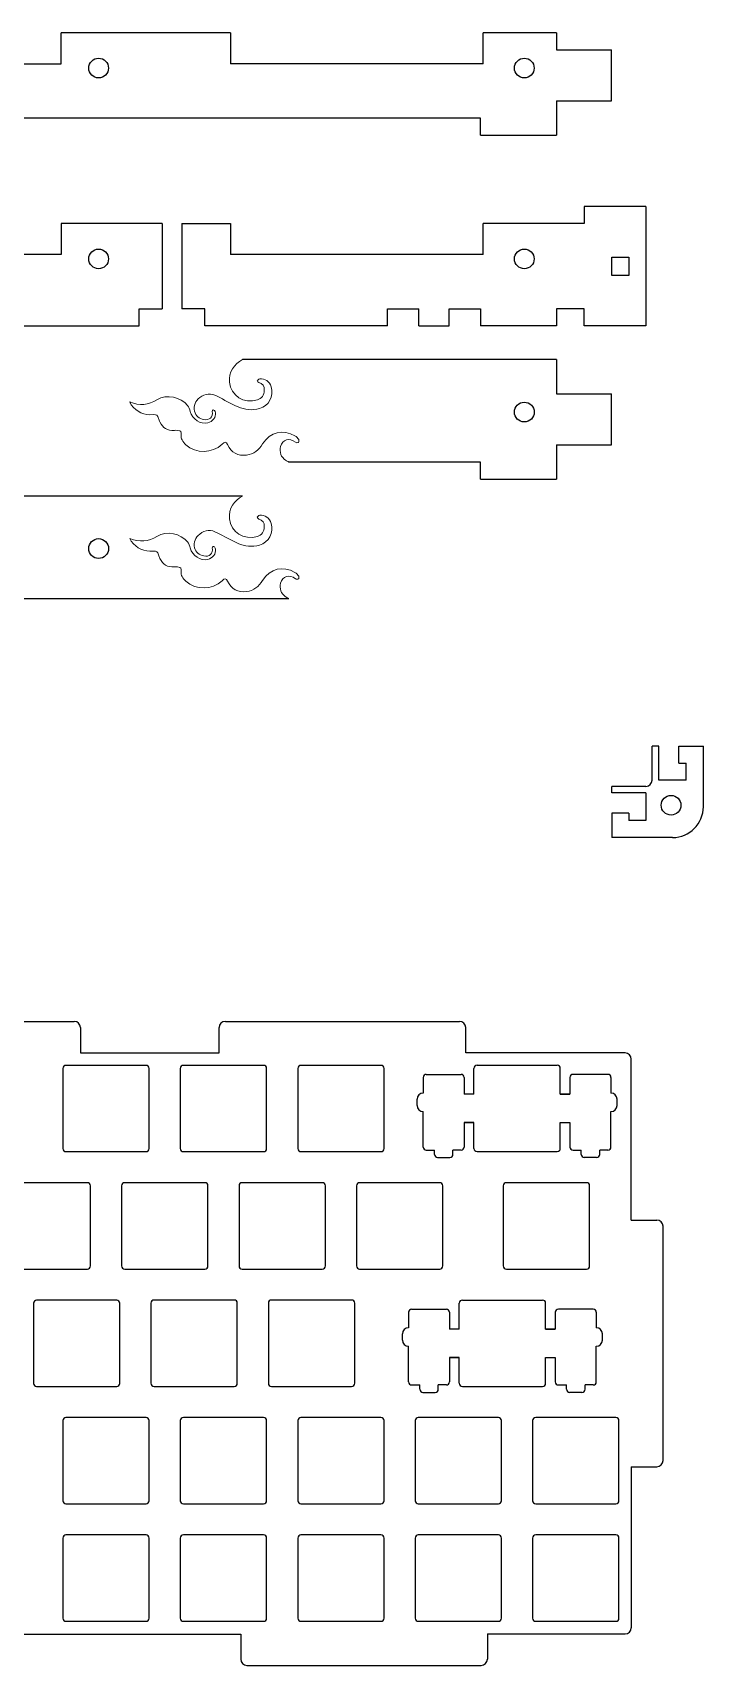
# Model space of a CAD drawing. Header units: millimetres. Extents: x -4 to 685, y -404 to 665.
# Drawn here: x 262.6 to 371.4, y -197.9 to 67 of the extents above; entities that cross this region are included whole.
import ezdxf

# ---------------------------------------------------------------- set-up
doc = ezdxf.new("R2010")
doc.units = ezdxf.units.MM
doc.layers.add('_U+56FE_U+5C42 1', color=7, linetype='Continuous')

msp = doc.modelspace()

# ---------------------------------------------------------------- linework, layer by layer
at = {"color": 0}
for p, q in [((294.75, 66.99), (267.25, 66.99)), ((267.25, 61.96), (267.25, 66.99)), ((294.75, 66.99), (294.75, 61.96)), ((347.63, 66.99), (335.75, 66.99)), ((335.75, 61.96), (335.75, 66.99)), ((347.63, 66.99), (347.63, 64.22)), ((356.54, 55.91), (356.54, 64.22)), ((335.75, 61.96), (294.75, 61.96)), ((347.63, 55.91), (356.54, 55.91)), ((335.3, 50.37), (335.3, 53.14)), ((335.3, 50.37), (347.63, 50.37)), ((352.13, 38.79), (352.13, 36.02)), ((362.13, 38.79), (352.13, 38.79)), ((362.13, 38.79), (362.13, 19.4)), ((283.65, 36.02), (267.25, 36.02)), ((267.25, 36.02), (267.25, 30.99)), ((283.65, 36.02), (283.65, 22.17)), ((286.85, 36.02), (294.75, 36.02)), ((286.85, 36.02), (286.85, 22.17)), ((294.75, 36.02), (294.75, 30.99)), ((352.13, 36.02), (335.75, 36.02)), ((335.75, 30.99), (335.75, 36.02)), ((335.75, 30.99), (294.75, 30.99)), ((356.59, 27.61), (356.59, 30.58)), ((356.59, 30.58), (359.36, 30.58)), ((359.36, 30.58), (359.36, 27.61)), ((359.36, 27.61), (356.59, 27.61)), ((279.9, 22.17), (283.65, 22.17)), ((290.6, 22.17), (286.85, 22.17)), ((352.13, 22.17), (347.63, 22.17)), ((347.63, 22.17), (347.63, 19.4)), ((352.13, 19.4), (352.13, 22.17)), ((347.63, 19.4), (335.3, 19.4)), ((362.13, 19.4), (352.13, 19.4)), ((363.13, -54.3), (363.13, -48.76)), ((364.2, -48.76), (363.13, -48.76)), ((364.2, -54.3), (364.2, -48.76)), ((367.47, -51.53), (367.47, -48.76)), ((367.47, -48.76), (371.44, -48.76)), ((371.44, -58.61), (371.44, -48.76)), ((367.47, -51.53), (368.67, -51.53)), ((368.67, -54.3), (368.67, -51.53)), ((362.13, -55.3), (356.59, -55.3)), ((356.59, -56.37), (356.59, -55.3)), ((368.67, -54.3), (364.2, -54.3)), ((362.13, -56.37), (356.59, -56.37)), ((362.13, -56.37), (362.13, -60.84)), ((359.36, -59.64), (356.59, -59.64)), ((356.59, -59.64), (356.59, -63.61)), ((359.36, -59.64), (359.36, -60.84)), ((362.13, -60.84), (359.36, -60.84)), ((366.44, -63.61), (356.59, -63.61))]:
    msp.add_line(p, q, dxfattribs=at)
for p, q in [((347.63, 64.22), (356.54, 64.22)), ((233.4, 61.96), (267.25, 61.96)), ((347.63, 55.91), (347.63, 50.37)), ((335.3, 53.14), (99.5, 53.14)), ((267.25, 30.99), (233.4, 30.99)), ((347.63, 13.94), (296.67, 13.94)), ((347.63, 13.94), (347.63, 8.4)), ((347.63, 8.4), (356.54, 8.4)), ((356.54, 0.09), (356.54, 8.4)), ((347.63, 0.09), (347.63, -5.45)), ((347.63, 0.09), (356.54, 0.09)), ((335.3, -2.68), (304.21, -2.68)), ((335.3, -5.45), (335.3, -2.68)), ((335.3, -5.45), (347.63, -5.45)), ((296.67, -8.21), (87.18, -8.21)), ((99.5, -24.83), (304.21, -24.83))]:
    msp.add_line(p, q)
at = {"color": 0, "linetype": 'Continuous'}
for p, q in [((279.9, 19.4), (279.9, 22.17)), ((290.6, 19.4), (290.6, 22.17)), ((320.2, 19.4), (320.2, 22.17)), ((320.2, 22.17), (325.3, 22.17)), ((325.3, 19.4), (325.3, 22.17)), ((330.2, 19.4), (330.2, 22.17)), ((330.2, 22.17), (335.3, 22.17)), ((335.3, 22.17), (335.3, 19.4)), ((240.3, 19.4), (279.9, 19.4)), ((320.2, 19.4), (290.6, 19.4)), ((325.3, 19.4), (330.2, 19.4))]:
    msp.add_line(p, q, dxfattribs=at)
at = {"color": 4}
for p, q in [((231.4, -93.45), (269.4, -93.45)), ((270.4, -94.45), (270.4, -98.56)), ((292.9, -98.56), (292.9, -94.45)), ((293.9, -93.45), (331.9, -93.45)), ((332.9, -98.56), (332.9, -94.45)), ((270.4, -98.56), (292.9, -98.56)), ((358.75, -98.56), (332.9, -98.56)), ((334.73, -100.56), (347.73, -100.56)), ((359.75, -125.69), (359.75, -99.56)), ((326, -102.53), (326, -105.06)), ((326.5, -102.03), (332.15, -102.03)), ((332.65, -102.53), (332.65, -105.26)), ((334.23, -105.26), (334.23, -101.06)), ((348.23, -105.26), (348.23, -101.06)), ((349.8, -102.53), (349.8, -105.26)), ((355.95, -102.03), (350.3, -102.03)), ((356.45, -102.53), (356.45, -105.06)), ((334.23, -105.26), (332.65, -105.26)), ((334.23, -105.26), (332.7, -105.26)), ((349.75, -105.26), (348.23, -105.26)), ((348.23, -105.26), (349.8, -105.26)), ((325, -107.06), (325, -106.06)), ((326, -113.83), (326, -108.06)), ((356.45, -113.83), (356.45, -108.06)), ((357.45, -107.06), (357.45, -106.06)), ((334.23, -109.86), (332.65, -109.86)), ((332.65, -109.86), (332.65, -113.83)), ((332.7, -109.86), (334.23, -109.86)), ((334.23, -114.06), (334.23, -109.86)), ((348.23, -109.86), (349.75, -109.86)), ((348.23, -109.86), (349.8, -109.86)), ((348.23, -114.06), (348.23, -109.86)), ((349.8, -109.86), (349.8, -113.83)), ((326.5, -114.33), (327.83, -114.33)), ((327.83, -115.03), (327.83, -114.33)), ((328.33, -115.53), (330.33, -115.53)), ((330.83, -115.03), (330.83, -114.33)), ((332.15, -114.33), (330.83, -114.33)), ((334.73, -114.56), (347.73, -114.56)), ((350.3, -114.33), (351.63, -114.33)), ((351.63, -115.03), (351.63, -114.33)), ((354.13, -115.53), (352.13, -115.53)), ((354.63, -115.03), (354.63, -114.33)), ((355.95, -114.33), (354.63, -114.33)), ((359.75, -125.69), (363.9, -125.69)), ((364.9, -164.69), (364.9, -126.69)), ((324.12, -140.13), (329.77, -140.13)), ((331.85, -143.36), (331.85, -139.16)), ((332.35, -138.66), (345.35, -138.66)), ((345.85, -143.36), (345.85, -139.16)), ((353.57, -140.13), (347.92, -140.13)), ((323.62, -140.63), (323.62, -143.16)), ((330.27, -140.63), (330.27, -143.36)), ((347.42, -140.63), (347.42, -143.36)), ((354.07, -140.63), (354.07, -143.16)), ((322.62, -145.16), (322.62, -144.16)), ((331.85, -143.36), (330.27, -143.36)), ((331.85, -143.36), (330.32, -143.36)), ((347.37, -143.36), (345.84, -143.36)), ((345.85, -143.36), (347.42, -143.36)), ((355.07, -145.16), (355.07, -144.16)), ((323.62, -151.93), (323.62, -146.16)), ((331.85, -147.96), (330.27, -147.96)), ((330.27, -147.96), (330.27, -151.93)), ((330.32, -147.96), (331.85, -147.96)), ((331.85, -152.16), (331.85, -147.96)), ((345.84, -147.96), (347.37, -147.96)), ((345.85, -147.96), (347.42, -147.96)), ((345.85, -152.16), (345.85, -147.96)), ((347.42, -147.96), (347.42, -151.93)), ((354.07, -151.93), (354.07, -146.16)), ((324.12, -152.43), (325.45, -152.43)), ((325.45, -153.13), (325.45, -152.43)), ((325.95, -153.63), (327.95, -153.63)), ((328.45, -153.13), (328.45, -152.43)), ((329.77, -152.43), (328.45, -152.43)), ((332.35, -152.66), (345.35, -152.66)), ((347.92, -152.43), (349.25, -152.43)), ((349.25, -153.13), (349.25, -152.43)), ((351.75, -153.63), (349.75, -153.63)), ((352.25, -153.13), (352.25, -152.43)), ((353.57, -152.43), (352.25, -152.43)), ((359.75, -165.69), (359.75, -191.82)), ((359.75, -165.69), (363.9, -165.69)), ((237.4, -192.83), (296.4, -192.86)), ((296.4, -192.86), (296.4, -196.93)), ((336.4, -192.82), (336.4, -196.93)), ((336.4, -192.82), (358.75, -192.82)), ((297.4, -197.93), (335.4, -197.93))]:
    msp.add_line(p, q, dxfattribs=at)
for points in [[(281.05, -100.57), (268.05, -100.57, 0.414214), (267.55, -101.07), (267.55, -114.07, 0.414214), (268.05, -114.57), (281.05, -114.57, 0.414214), (281.55, -114.07), (281.55, -101.07, 0.414214)], [(300.1, -100.57), (287.1, -100.57, 0.414214), (286.6, -101.07), (286.6, -114.07, 0.414214), (287.1, -114.57), (300.1, -114.57, 0.414214), (300.6, -114.07), (300.6, -101.07, 0.414214)], [(319.15, -100.57), (306.15, -100.57, 0.414214), (305.65, -101.07), (305.65, -114.07, 0.414214), (306.15, -114.57), (319.15, -114.57, 0.414214), (319.65, -114.07), (319.65, -101.07, 0.414214)], [(271.53, -119.62), (258.53, -119.62, 0.414214), (258.03, -120.12), (258.03, -133.12, 0.414214), (258.53, -133.62), (271.53, -133.62, 0.414214), (272.03, -133.12), (272.03, -120.12, 0.414214)], [(290.58, -119.62), (277.58, -119.62, 0.414214), (277.08, -120.12), (277.08, -133.12, 0.414214), (277.58, -133.62), (290.58, -133.62, 0.414214), (291.08, -133.12), (291.08, -120.12, 0.414214)], [(309.63, -119.62), (296.63, -119.62, 0.414214), (296.13, -120.12), (296.13, -133.12, 0.414214), (296.63, -133.62), (309.63, -133.62, 0.414214), (310.13, -133.12), (310.13, -120.12, 0.414214)], [(328.68, -119.62), (315.68, -119.62, 0.414214), (315.18, -120.12), (315.18, -133.12, 0.414214), (315.68, -133.62), (328.68, -133.62, 0.414214), (329.18, -133.12), (329.18, -120.12, 0.414214)], [(352.49, -119.62), (339.49, -119.62, 0.414214), (338.99, -120.12), (338.99, -133.12, 0.414214), (339.49, -133.62), (352.49, -133.62, 0.414214), (352.99, -133.12), (352.99, -120.12, 0.414214)], [(276.29, -138.67), (263.29, -138.67, 0.414214), (262.79, -139.17), (262.79, -152.17, 0.414214), (263.29, -152.67), (276.29, -152.67, 0.414214), (276.79, -152.17), (276.79, -139.17, 0.414214)], [(295.34, -138.66), (282.34, -138.66, 0.414214), (281.84, -139.16), (281.84, -152.16, 0.414214), (282.34, -152.66), (295.34, -152.66, 0.414214), (295.84, -152.16), (295.84, -139.16, 0.414214)], [(314.39, -138.66), (301.39, -138.66, 0.414214), (300.89, -139.16), (300.89, -152.16, 0.414214), (301.39, -152.66), (314.39, -152.66, 0.414214), (314.89, -152.16), (314.89, -139.16, 0.414214)], [(281.05, -157.72), (268.05, -157.72, 0.414214), (267.55, -158.22), (267.55, -171.22, 0.414214), (268.05, -171.72), (281.05, -171.72, 0.414214), (281.55, -171.22), (281.55, -158.22, 0.414214)], [(300.1, -157.72), (287.1, -157.72, 0.414214), (286.6, -158.22), (286.6, -171.22, 0.414214), (287.1, -171.72), (300.1, -171.72, 0.414214), (300.6, -171.22), (300.6, -158.22, 0.414214)], [(319.15, -157.72), (306.15, -157.72, 0.414214), (305.65, -158.22), (305.65, -171.22, 0.414214), (306.15, -171.72), (319.15, -171.72, 0.414214), (319.65, -171.22), (319.65, -158.22, 0.414214)], [(338.2, -157.72), (325.2, -157.72, 0.414214), (324.7, -158.22), (324.7, -171.22, 0.414214), (325.2, -171.72), (338.2, -171.72, 0.414214), (338.7, -171.22), (338.7, -158.22, 0.414214)], [(357.25, -157.72), (344.25, -157.72, 0.414214), (343.75, -158.22), (343.75, -171.22, 0.414214), (344.25, -171.72), (357.25, -171.72, 0.414214), (357.75, -171.22), (357.75, -158.22, 0.414214)], [(281.05, -176.77), (268.05, -176.77, 0.414214), (267.55, -177.27), (267.55, -190.27, 0.414214), (268.05, -190.77), (281.05, -190.77, 0.414214), (281.55, -190.27), (281.55, -177.27, 0.414214)], [(300.1, -176.77), (287.1, -176.77, 0.414214), (286.6, -177.27), (286.6, -190.27, 0.414214), (287.1, -190.77), (300.1, -190.77, 0.414214), (300.6, -190.27), (300.6, -177.27, 0.414214)], [(319.15, -176.77), (306.15, -176.77, 0.414214), (305.65, -177.27), (305.65, -190.27, 0.414214), (306.15, -190.77), (319.15, -190.77, 0.414214), (319.65, -190.27), (319.65, -177.27, 0.414214)], [(338.2, -176.77), (325.2, -176.77, 0.414214), (324.7, -177.27), (324.7, -190.27, 0.414214), (325.2, -190.77), (338.2, -190.77, 0.414214), (338.7, -190.27), (338.7, -177.27, 0.414214)], [(357.25, -176.77), (344.25, -176.77, 0.414214), (343.75, -177.27), (343.75, -190.27, 0.414214), (344.25, -190.77), (357.25, -190.77, 0.414214), (357.75, -190.27), (357.75, -177.27, 0.414214)]]:
    msp.add_lwpolyline(points, format="xyb", close=True, dxfattribs=at)
at = {"color": 0}
for centre in [(273.35, 61.25), (342.4, 61.25), (273.35, 30.28), (342.4, 30.28), (366.2, -58.36)]:
    msp.add_circle(centre, 1.6, dxfattribs=at)
at = {"linetype": 'Continuous'}
for centre in [(342.4, 5.43), (273.35, -16.72)]:
    msp.add_circle(centre, 1.61, dxfattribs=at)
at = {"color": 0, "linetype": 'Continuous'}
msp.add_arc((362.13, -54.3), 1, 270, 0, dxfattribs=at)
at = {"color": 0}
msp.add_arc((366.44, -58.61), 5, 270, 0, dxfattribs=at)
at = {"color": 4}
for centre, radius, start, end in [((269.4, -94.45), 1, 0, 90), ((293.9, -94.45), 1, 90, 180), ((331.9, -94.45), 1, 0, 90), ((334.73, -101.06), 0.5, 90, 180), ((347.73, -101.06), 0.5, 0, 90), ((358.75, -99.56), 1, 0, 90), ((326.5, -102.53), 0.5, 90, 180), ((332.15, -102.53), 0.5, 0, 90), ((350.3, -102.53), 0.5, 90, 180), ((355.95, -102.53), 0.5, 0, 90), ((326, -106.06), 1, 90, 180), ((356.45, -106.06), 1, 0, 90), ((326, -107.06), 1, 180, 270), ((356.45, -107.06), 1, 270, 0), ((326.5, -113.83), 0.5, 180, 270), ((332.15, -113.83), 0.5, 270, 0), ((350.3, -113.83), 0.5, 180, 270), ((355.95, -113.83), 0.5, 270, 0), ((328.33, -115.03), 0.5, 180, 270), ((330.33, -115.03), 0.5, 270, 0), ((334.73, -114.06), 0.5, 180, 270), ((347.73, -114.06), 0.5, 270, 0), ((352.13, -115.03), 0.5, 180, 270), ((354.13, -115.03), 0.5, 270, 0), ((363.9, -126.69), 1, 0, 90), ((324.12, -140.63), 0.5, 90, 180), ((329.77, -140.63), 0.5, 0, 90), ((332.35, -139.16), 0.5, 90, 180), ((345.35, -139.16), 0.5, 0, 90), ((347.92, -140.63), 0.5, 90, 180), ((353.57, -140.63), 0.5, 0, 90), ((323.62, -144.16), 1, 90, 180), ((323.62, -145.16), 1, 180, 270), ((354.07, -144.16), 1, 0, 90), ((354.07, -145.16), 1, 270, 0), ((324.12, -151.93), 0.5, 180, 270), ((325.95, -153.13), 0.5, 180, 270), ((327.95, -153.13), 0.5, 270, 0), ((329.77, -151.93), 0.5, 270, 0), ((332.35, -152.16), 0.5, 180, 270), ((345.35, -152.16), 0.5, 270, 0), ((347.92, -151.93), 0.5, 180, 270), ((349.75, -153.13), 0.5, 180, 270), ((351.75, -153.13), 0.5, 270, 0), ((353.57, -151.93), 0.5, 270, 0), ((363.9, -164.69), 1, 270, 0), ((358.75, -191.82), 1, 270, 0), ((297.4, -196.93), 1, 180, 270), ((335.4, -196.93), 1, 270, 0)]:
    msp.add_arc(centre, radius, start, end, dxfattribs=at)
at = {"layer": '_U+56FE_U+5C42 1', "lineweight": 0}
for points, knots in [([(278.39, 7.08), (279.97, 6.37), (281.43, 6.57), (282.79, 7.41), (284.44, 8.42), (286.66, 7.84), (287.77, 6.5), (287.99, 6.23), (288.14, 5.87), (288.22, 5.53), (288.52, 4.27), (289.87, 3.37), (291.07, 3.67), (291.84, 3.86), (292.43, 4.63), (292.31, 5.31), (292.29, 5.44), (292.24, 5.58), (292.16, 5.68), (292.11, 5.75), (291.97, 5.8), (291.9, 5.77), (291.84, 5.76), (291.78, 5.61), (291.79, 5.53), (291.9, 4.61), (291.3, 4.04), (290.39, 4.23), (289.65, 4.38), (289.09, 4.79), (288.92, 5.56), (288.72, 6.46), (289.02, 7.23), (289.75, 7.79), (290.64, 8.47), (291.6, 8.52), (292.59, 8), (293.71, 7.41), (294.81, 6.77), (295.97, 6.27), (297.07, 5.8), (298.24, 5.67), (299.43, 5.99), (300.95, 6.41), (301.84, 8.03), (301.34, 9.52), (301.05, 10.38), (300.3, 10.92), (299.47, 10.82), (299.32, 10.81), (299.19, 10.64), (299.05, 10.55), (299.14, 10.43), (299.2, 10.25), (299.31, 10.22), (299.94, 10.03), (300.26, 9.64), (300.22, 8.97), (300.18, 8.17), (299.81, 7.62), (299.11, 7.4), (296.88, 6.73), (294.83, 8.06), (294.57, 10.28), (294.38, 11.89), (295.38, 13.24), (296.67, 13.94)], [0, 0, 0, 0, 1, 1, 1, 2, 2, 2, 3, 3, 3, 4, 4, 4, 5, 5, 5, 6, 6, 6, 7, 7, 7, 8, 8, 8, 9, 9, 9, 10, 10, 10, 11, 11, 11, 12, 12, 12, 13, 13, 13, 14, 14, 14, 15, 15, 15, 16, 16, 16, 17, 17, 17, 18, 18, 18, 19, 19, 19, 20, 20, 20, 21, 21, 21, 21.694698, 21.694698, 21.694698, 21.694698]), ([(304.21, -2.68), (304.03, -2.6), (303.85, -2.5), (303.68, -2.39), (302.93, -1.92), (302.64, -1.04), (302.86, -0.18), (303.14, 0.97), (304.34, 1.31), (305.26, 0.53), (305.37, 0.44), (305.63, 0.45), (305.78, 0.51), (305.84, 0.54), (305.88, 0.86), (305.81, 0.96), (305.65, 1.19), (305.45, 1.42), (305.2, 1.56), (303.22, 2.68), (301.19, 2.2), (299.95, 0.26), (299.32, -0.72), (298.54, -1.41), (297.35, -1.56), (295.96, -1.74), (294.85, -1.12), (294.26, 0.14), (294.04, 0.63), (293.81, 0.65), (293.36, 0.21), (291.77, -1.32), (289.12, -1.37), (287.51, 0.12), (287.27, 0.34), (287.05, 0.61), (286.89, 0.9), (286.78, 1.12), (286.7, 1.4), (286.73, 1.64), (286.8, 2.29), (286.78, 2.36), (286.13, 2.45), (285.97, 2.48), (285.79, 2.47), (285.63, 2.46), (284.53, 2.37), (283.74, 2.83), (283.28, 3.84), (283.2, 4.02), (283.14, 4.21), (283.08, 4.4), (282.91, 4.94), (282.76, 5.04), (282.19, 5.01), (280.73, 4.93), (279.52, 5.4), (278.65, 6.62), (278.6, 6.7), (278.55, 6.77), (278.5, 6.85), (278.47, 6.9), (278.45, 6.96), (278.39, 7.08)], [40.839722, 40.839722, 40.839722, 40.839722, 41, 41, 41, 42, 42, 42, 43, 43, 43, 44, 44, 44, 45, 45, 45, 46, 46, 46, 47, 47, 47, 48, 48, 48, 49, 49, 49, 50, 50, 50, 51, 51, 51, 52, 52, 52, 53, 53, 53, 54, 54, 54, 55, 55, 55, 56, 56, 56, 57, 57, 57, 58, 58, 58, 59, 59, 59, 60, 60, 60, 61, 61, 61, 61]), ([(278.39, -15.06), (279.97, -15.77), (281.43, -15.57), (282.79, -14.74), (284.44, -13.73), (286.66, -14.3), (287.77, -15.65), (287.99, -15.91), (288.14, -16.28), (288.22, -16.62), (288.52, -17.88), (289.87, -18.78), (291.07, -18.48), (291.84, -18.29), (292.43, -17.51), (292.31, -16.84), (292.29, -16.71), (292.24, -16.57), (292.16, -16.46), (292.11, -16.4), (291.97, -16.35), (291.9, -16.37), (291.84, -16.39), (291.78, -16.54), (291.79, -16.62), (291.9, -17.54), (291.3, -18.11), (290.39, -17.92), (289.65, -17.76), (289.09, -17.35), (288.92, -16.59), (288.72, -15.68), (289.02, -14.91), (289.75, -14.36), (290.64, -13.68), (291.6, -13.63), (292.59, -14.15), (293.71, -14.74), (294.81, -15.37), (295.97, -15.87), (297.07, -16.35), (298.24, -16.48), (299.43, -16.15), (300.95, -15.74), (301.84, -14.12), (301.34, -12.63), (301.05, -11.76), (300.3, -11.23), (299.47, -11.32), (299.32, -11.34), (299.19, -11.5), (299.05, -11.6), (299.14, -11.71), (299.2, -11.89), (299.31, -11.93), (299.94, -12.12), (300.26, -12.51), (300.22, -13.18), (300.18, -13.97), (299.81, -14.53), (299.11, -14.74), (296.88, -15.42), (294.83, -14.08), (294.57, -11.87), (294.38, -10.26), (295.38, -8.91), (296.67, -8.21)], [0, 0, 0, 0, 1, 1, 1, 2, 2, 2, 3, 3, 3, 4, 4, 4, 5, 5, 5, 6, 6, 6, 7, 7, 7, 8, 8, 8, 9, 9, 9, 10, 10, 10, 11, 11, 11, 12, 12, 12, 13, 13, 13, 14, 14, 14, 15, 15, 15, 16, 16, 16, 17, 17, 17, 18, 18, 18, 19, 19, 19, 20, 20, 20, 21, 21, 21, 21.694698, 21.694698, 21.694698, 21.694698]), ([(304.21, -24.83), (304.03, -24.74), (303.85, -24.65), (303.68, -24.53), (302.93, -24.06), (302.64, -23.19), (302.86, -22.32), (303.14, -21.18), (304.34, -20.84), (305.26, -21.61), (305.37, -21.7), (305.63, -21.69), (305.78, -21.63), (305.84, -21.61), (305.88, -21.29), (305.81, -21.19), (305.65, -20.95), (305.45, -20.72), (305.2, -20.58), (303.22, -19.46), (301.19, -19.95), (299.95, -21.88), (299.32, -22.86), (298.54, -23.56), (297.35, -23.71), (295.96, -23.88), (294.85, -23.27), (294.26, -22), (294.04, -21.52), (293.81, -21.5), (293.36, -21.93), (291.77, -23.46), (289.12, -23.51), (287.51, -22.03), (287.27, -21.8), (287.05, -21.53), (286.89, -21.24), (286.78, -21.03), (286.7, -20.74), (286.73, -20.5), (286.8, -19.85), (286.78, -19.79), (286.13, -19.69), (285.97, -19.67), (285.79, -19.68), (285.63, -19.69), (284.53, -19.77), (283.74, -19.31), (283.28, -18.31), (283.2, -18.13), (283.14, -17.94), (283.08, -17.75), (282.91, -17.2), (282.76, -17.1), (282.19, -17.14), (280.73, -17.22), (279.52, -16.74), (278.65, -15.52), (278.6, -15.45), (278.55, -15.37), (278.5, -15.29), (278.47, -15.24), (278.45, -15.19), (278.39, -15.06)], [40.839722, 40.839722, 40.839722, 40.839722, 41, 41, 41, 42, 42, 42, 43, 43, 43, 44, 44, 44, 45, 45, 45, 46, 46, 46, 47, 47, 47, 48, 48, 48, 49, 49, 49, 50, 50, 50, 51, 51, 51, 52, 52, 52, 53, 53, 53, 54, 54, 54, 55, 55, 55, 56, 56, 56, 57, 57, 57, 58, 58, 58, 59, 59, 59, 60, 60, 60, 61, 61, 61, 61])]:
    msp.add_open_spline(points, degree=3, knots=knots, dxfattribs=at)

doc.saveas('drawing.dxf')
